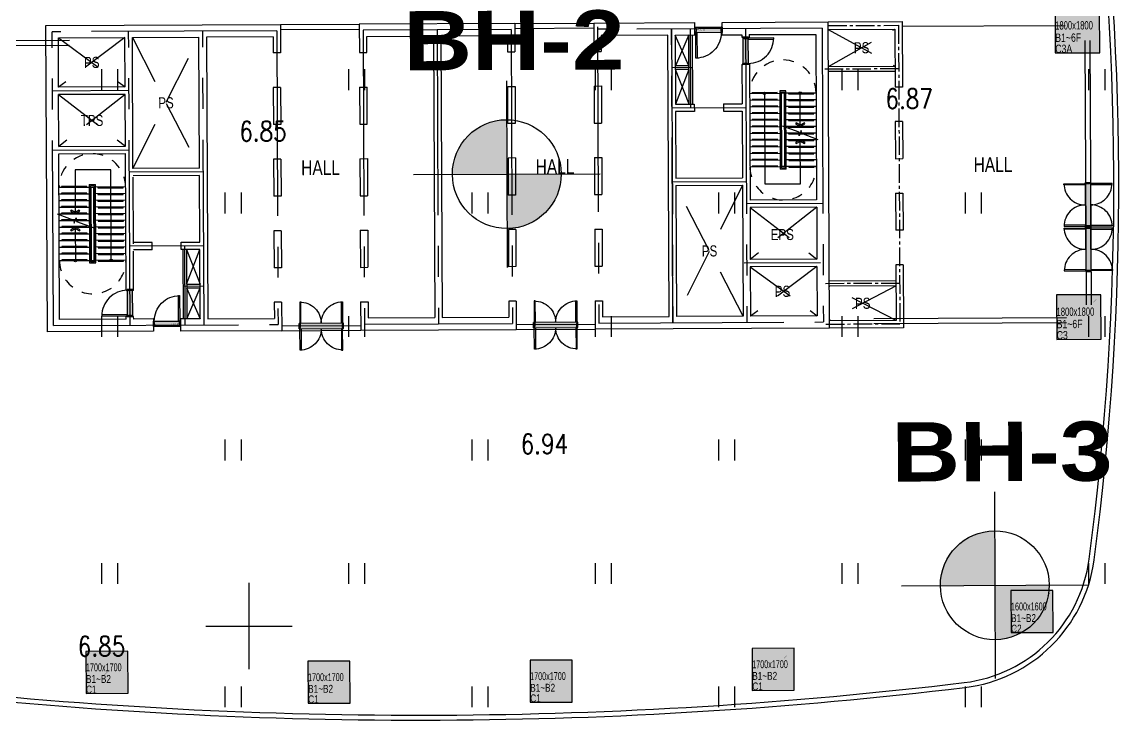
# Model space of a CAD drawing. Extents: x 582395 to 582722, y 2329868 to 2330119.
# Drawn here: x 582490.79 to 582535.06, y 2329996.19 to 2330024.47 of the extents above; entities that cross this region are included whole.
import ezdxf
from ezdxf.enums import TextEntityAlignment as Align

# ---------------------------------------------------------------- set-up
doc = ezdxf.new("R2010")
doc.units = 0
for name, pattern in [('18$0$STYLE_19', [0.83328, 0.41656, -0.41672]), ('CEN', [62, 60, -1, 0, -1]), ('CENTER2', [1.125, 0.75, -0.125, 0.125, -0.125]), ('DASHED', [3, 2, -1])]:
    doc.linetypes.add(name, pattern=pattern)
for name, color, linetype in [('A-254', 254, 'Continuous'), ('A-CEN2', 8, 'CENTER2'), ('A-COL', 2, 'Continuous'), ('A-CON', 2, 'Continuous'), ('A-ELE4', 8, 'Continuous'), ('A-HR', 6, 'Continuous'), ('A-OPEN1', 1, 'CEN'), ('A-OPEN2', 9, 'DASHED'), ('A-STR', 4, 'Continuous'), ('A-SYM', 7, 'Continuous'), ('A-TXT1', 3, 'Continuous'), ('A-WALB', 3, 'Continuous'), ('A-WALD', 7, 'Continuous'), ('A-WIN', 6, 'Continuous'), ('A-WINF', 4, 'Continuous'), ('dc1', 4, 'Continuous'), ('K1_T', 7, 'Continuous'), ('KYHIEU', 3, 'Continuous'), ('X-PLAN$0$A-DOOR', 4, 'Continuous'), ('X-PLAN$0$A-DOORF', 9, 'Continuous'), ('새 블$0$_A-DIM', 7, 'Continuous'), ('새 블$0$boring point', 2, 'Continuous')]:
    doc.layers.add(name, color=color, linetype=linetype)
doc.styles.add('DC', font='romans.shx', dxfattribs={"width": 0.8, "height": 0.8})
doc.styles.add('Hrtext', font='', dxfattribs={"width": 0.8})
doc.styles.add('X-PLAN$0$Standard', font='')
doc.styles.add('새 블$0$arial black', font='')
doc.styles.get('Hrtext').set_extended_font_data('Dotum')
doc.styles.get('X-PLAN$0$Standard').set_extended_font_data('DotumChe')
doc.styles.get('새 블$0$arial black').set_extended_font_data('Arial Black')

# ---------------------------------------------------------------- blocks, each defined once
blk = doc.blocks.new('DOOR_DOUBLE')
at = {"layer": 'X-PLAN$0$A-DOOR', "true_color": 0xffffff}
h = blk.add_hatch(color=7, dxfattribs=at)
h.dxf.hatch_style = 1
h.paths.add_polyline_path([(110, 0), (110, -1800), (-110, -1800), (-110, 0)])
at = {"layer": 'X-PLAN$0$A-DOOR'}
for points in [[(-110, 0), (-110, -35), (-60, -35), (-60, -50), (60, -50), (60, -35), (110, -35), (110, 0)], [(-110, -35), (-110, -80), (-975, -80), (-975, -35)], [(110, -35), (110, -80), (975, -80), (975, -35)], [(-110, -1765), (-110, -1720), (-975, -1720), (-975, -1765)], [(-110, -1800), (-110, -1765), (-60, -1765), (-60, -1750), (60, -1750), (60, -1765), (110, -1765), (110, -1800)], [(110, -1765), (110, -1720), (975, -1720), (975, -1765)]]:
    blk.add_lwpolyline(points, close=True, dxfattribs=at)
at = {"layer": 'X-PLAN$0$A-DOOR', "color": 7, "true_color": 0xffffff}
blk.add_lwpolyline([(110, 0), (110, -1800), (-110, -1800), (-110, 0)], close=True, dxfattribs=at)
at = {"layer": 'X-PLAN$0$A-DOORF'}
for centre, start, end in [((-110, -35), 179.9893, 270.0107), ((110, -35), 269.9893, 0.0107), ((-110, -1765), 89.9893, 180.0107), ((110, -1765), 359.9893, 90.0107)]:
    blk.add_arc(centre, 865, start, end, dxfattribs=at)
blk = doc.blocks.new('A$Cd58b34b6')
at = {"layer": 'A-254'}
h = blk.add_hatch(color=256, dxfattribs=at)
h.dxf.hatch_style = 1
h.paths.add_polyline_path([(850, 850), (-850, 850), (-850, -850), (850, -850)])
at = {"layer": 'A-COL'}
blk.add_lwpolyline([(-850, -850), (850, -850), (850, 850), (-850, 850)], close=True, dxfattribs=at)
at = {"layer": 'Defpoints', "const_width": 0.793}
blk.add_lwpolyline([(850, 850), (-850, -850)], dxfattribs=at)
at = {"layer": 'Defpoints', "style": 'Hrtext'}
for s, width, p in [('1700x1700', 0.7, (-850, 46)), ('B1~B2', 0.8, (-850, -425)), ('C1', 0.8, (-850, -850))]:
    blk.add_text(s, height=318.8, dxfattribs=dict(at, width=width)).set_placement(p)
blk = doc.blocks.new('A$Cd7c3aa17')
at = {"layer": 'A-254'}
h = blk.add_hatch(color=256, dxfattribs=at)
h.dxf.hatch_style = 1
h.paths.add_polyline_path([(900, 900), (-900, 900), (-900, -900), (900, -900)])
at = {"layer": 'A-COL'}
blk.add_lwpolyline([(-900, -900), (900, -900), (900, 900), (-900, 900)], close=True, dxfattribs=at)
at = {"layer": 'Defpoints', "const_width": 0.84}
blk.add_lwpolyline([(900, 900), (-900, -900)], dxfattribs=at)
at = {"layer": 'Defpoints', "style": 'Hrtext'}
for s, width, p in [('1800x1800', 0.7, (-900, 48)), ('B1~6F', 0.8, (-900, -450)), ('C3A', 0.8, (-900, -900))]:
    blk.add_text(s, height=337.5, dxfattribs=dict(at, width=width)).set_placement(p)
blk = doc.blocks.new('A$C9ab9f434')
at = {"layer": 'A-254'}
h = blk.add_hatch(color=256, dxfattribs=at)
h.dxf.hatch_style = 1
h.paths.add_polyline_path([(902, 902), (-898, 902), (-898, -898), (902, -898)])
at = {"layer": 'A-COL'}
blk.add_lwpolyline([(-898, -898), (902, -898), (902, 902), (-898, 902)], close=True, dxfattribs=at)
at = {"layer": 'Defpoints', "const_width": 0.84}
blk.add_lwpolyline([(902, 902), (-898, -898)], dxfattribs=at)
at = {"layer": 'Defpoints', "style": 'Hrtext'}
for s, width, p in [('1800x1800', 0.7, (-898, 51)), ('B1~6F', 0.8, (-898, -448)), ('C3', 0.8, (-898, -898))]:
    blk.add_text(s, height=337.5, dxfattribs=dict(at, width=width)).set_placement(p)
blk = doc.blocks.new('A$Cedc59181')
at = {"layer": 'A-254'}
h = blk.add_hatch(color=256, dxfattribs=at)
h.dxf.hatch_style = 1
h.paths.add_polyline_path([(850, 850), (-850, 850), (-850, -850), (850, -850)])
at = {"layer": 'A-COL'}
blk.add_lwpolyline([(-850, -850), (850, -850), (850, 850), (-850, 850)], close=True, dxfattribs=at)
at = {"layer": 'Defpoints', "const_width": 0.793}
blk.add_lwpolyline([(850, 850), (-850, -850)], dxfattribs=at)
at = {"layer": 'Defpoints', "style": 'Hrtext'}
for s, width, p in [('1600x1600', 0.7, (-850, 46)), ('B1~B2', 0.8, (-850, -425)), ('C2', 0.8, (-850, -850))]:
    blk.add_text(s, height=318.8, dxfattribs=dict(at, width=width)).set_placement(p)
blk = doc.blocks.new('X-PLAN$0$SD-1000-220')
at = {"layer": 'X-PLAN$0$A-DOOR', "true_color": 0xffffff}
h = blk.add_hatch(color=7, dxfattribs=at)
h.dxf.hatch_style = 1
h.paths.add_polyline_path([(0, -192), (1100, -192), (1100, 28), (0, 28)])
at = {"layer": 'X-PLAN$0$A-DOOR'}
for points in [[(35, 28), (80, 28), (80, 1058), (35, 1058)], [(0, -192), (35, -192), (35, -142), (50, -142), (50, -22), (35, -22), (35, 28), (0, 28)], [(1100, -192), (1065, -192), (1065, -142), (1050, -142), (1050, -22), (1065, -22), (1065, 28), (1100, 28)]]:
    blk.add_lwpolyline(points, close=True, dxfattribs=at)
at = {"layer": 'X-PLAN$0$A-DOOR', "color": 7, "true_color": 0xffffff}
blk.add_lwpolyline([(0, -192), (1100, -192), (1100, 28), (0, 28)], close=True, dxfattribs=at)
at = {"layer": 'X-PLAN$0$A-DOORF'}
blk.add_arc((35, 28), 1030, 359.9893, 90.0107, dxfattribs=at)
at = {"layer": 'Defpoints', "linetype": 'Continuous', "style": 'X-PLAN$0$Standard', "text_generation_flag": 6}
blk.add_text('SD-1100-220', height=37.5, rotation=180, dxfattribs=at).set_placement((251, -88), align=Align.MIDDLE)
blk = doc.blocks.new('새 블$0$A$C76023817')
at = {"layer": '새 블$0$boring point'}
h = blk.add_hatch(color=3, dxfattribs=at)
edge = h.paths.add_edge_path()
edge.add_line((0, 0), (0, 1378))
edge.add_ellipse((0, 0), major_axis=(-120, 1373), ratio=1, start_angle=-5.0166, end_angle=84.9834)
edge.add_line((-1378, 0), (0, 0))
h = blk.add_hatch(color=3, dxfattribs=at)
edge = h.paths.add_edge_path()
edge.add_line((0, 0), (0, -1378))
edge.add_ellipse((0, 0), major_axis=(-120, 1373), ratio=1, start_angle=174.9834, end_angle=264.9834)
edge.add_line((1378, 0), (0, 0))
at = {"layer": '새 블$0$boring point', "color": 3}
for p, q in [((0, 2362), (0, -2362)), ((-2362, 0), (2362, 0))]:
    blk.add_line(p, q, dxfattribs=at)
blk.add_ellipse((0, 0), major_axis=(-2, 1378), ratio=1, start_param=4.710742435276957, end_param=10.99392774245654, dxfattribs=at)

msp = doc.modelspace()

# ---------------------------------------------------------------- hatches: boundary and pattern name
at = {"layer": 'X-PLAN$0$A-DOOR'}
h = msp.add_hatch(color=8, dxfattribs=at)
h.dxf.hatch_style = 1
h.paths.add_polyline_path([(582533.885, 2330017.954), (582533.894, 2330016.154), (582534.114, 2330016.155), (582534.105, 2330017.955)])
h = msp.add_hatch(color=8, dxfattribs=at)
h.dxf.hatch_style = 1
h.paths.add_polyline_path([(582533.894, 2330016.154), (582533.902, 2330014.354), (582534.122, 2330014.355), (582534.114, 2330016.155)])

# ---------------------------------------------------------------- linework, layer by layer
at = {"layer": 'A-CEN2', "color": 8, "ltscale": 10}
for p, q in [((582514.117, 2330024.271), (582514.173, 2330012.271)), ((582523.217, 2330024.213), (582514.117, 2330024.171)), ((582517.907, 2330020.989), (582517.892, 2330024.189)), ((582523.217, 2330024.213), (582523.273, 2330012.314)), ((582501.118, 2330024.111), (582492.018, 2330024.068)), ((582492.073, 2330012.168), (582492.018, 2330024.068)), ((582501.118, 2330024.111), (582501.173, 2330012.211)), ((582510.617, 2330024.155), (582504.618, 2330024.127)), ((582504.618, 2330024.127), (582504.673, 2330012.227)), ((582510.617, 2330024.155), (582510.673, 2330012.255)), ((582517.975, 2330022.614), (582517.125, 2330022.61)), ((582517.132, 2330020.985), (582520.132, 2330020.999)), ((582492.04, 2330019.268), (582495.14, 2330019.283)), ((582498.144, 2330018.397), (582495.144, 2330018.383)), ((582517.146, 2330017.985), (582520.146, 2330017.999)), ((582523.25, 2330017.114), (582520.15, 2330017.099)), ((582498.158, 2330015.397), (582495.158, 2330015.383)), ((582497.383, 2330015.393), (582497.398, 2330012.193)), ((582497.316, 2330013.768), (582498.166, 2330013.772)), ((582504.673, 2330012.227), (582510.673, 2330012.255)), ((582514.173, 2330012.271), (582523.273, 2330012.314)), ((582492.073, 2330012.168), (582501.173, 2330012.211))]:
    msp.add_line(p, q, dxfattribs=at)
for points in [[(582517.173, 2330012.285), (582517.117, 2330024.185)], [(582517.117, 2330024.185), (582517.173, 2330012.285)], [(582520.117, 2330024.199), (582520.173, 2330012.299)], [(582495.173, 2330012.183), (582495.118, 2330024.083)], [(582498.173, 2330012.197), (582498.118, 2330024.097)], [(582507.617, 2330024.141), (582507.673, 2330012.241)], [(582495.129, 2330021.683), (582492.029, 2330021.668)], [(582523.162, 2330014.713), (582520.062, 2330014.699)]]:
    msp.add_lwpolyline(points, dxfattribs=at)
at = {"layer": 'A-CEN2', "color": 8}
for points in [[(582523.467, 2330024.315), (582526.317, 2330024.328)], [(582526.317, 2330024.328), (582526.373, 2330012.228)], [(582523.325, 2330022.564), (582526.325, 2330022.578)], [(582526.365, 2330013.878), (582523.265, 2330013.864)], [(582526.373, 2330012.228), (582523.373, 2330012.214)]]:
    msp.add_lwpolyline(points, dxfattribs=at)
at = {"layer": 'A-CON', "color": 8, "ltscale": 10}
for p, q in [((582491.767, 2330024.317), (582501.266, 2330024.361)), ((582491.824, 2330011.917), (582491.767, 2330024.317)), ((582501.266, 2330024.361), (582501.272, 2330023.211)), ((582510.766, 2330024.406), (582504.466, 2330024.376)), ((582504.466, 2330024.376), (582504.472, 2330023.226)), ((582510.766, 2330024.406), (582510.772, 2330023.256)), ((582513.966, 2330024.42), (582518.066, 2330024.439)), ((582513.966, 2330024.42), (582513.972, 2330023.27)), ((582519.166, 2330024.445), (582523.466, 2330024.465)), ((582492.269, 2330023.819), (582494.969, 2330023.832)), ((582492.278, 2330021.819), (582492.269, 2330023.819)), ((582495.269, 2330023.833), (582497.969, 2330023.846)), ((582500.969, 2330023.86), (582500.972, 2330023.21)), ((582510.469, 2330023.904), (582507.769, 2330023.892)), ((582510.469, 2330023.904), (582510.472, 2330023.254)), ((582516.969, 2330023.934), (582514.269, 2330023.922)), ((582514.269, 2330023.922), (582514.272, 2330023.272)), ((582517.022, 2330012.534), (582516.969, 2330023.934)), ((582517.269, 2330023.936), (582518.069, 2330023.939)), ((582519.169, 2330023.945), (582519.969, 2330023.948)), ((582520.269, 2330023.95), (582522.968, 2330023.962)), ((582522.968, 2330023.962), (582523, 2330017.262)), ((582523.468, 2330024.165), (582526.168, 2330024.177)), ((582500.978, 2330021.81), (582500.985, 2330020.31)), ((582501.278, 2330021.811), (582501.285, 2330020.311)), ((582504.478, 2330021.826), (582504.485, 2330020.326)), ((582510.778, 2330021.856), (582510.785, 2330020.356)), ((582513.978, 2330021.87), (582513.985, 2330020.37)), ((582514.278, 2330021.872), (582514.285, 2330020.372)), ((582492.289, 2330019.42), (582492.28, 2330021.52)), ((582518.042, 2330021.139), (582518.043, 2330020.839)), ((582519.222, 2330021.145), (582519.982, 2330021.148)), ((582519.222, 2330021.145), (582519.223, 2330020.845)), ((582519.223, 2330020.845), (582519.983, 2330020.848)), ((582492.289, 2330019.42), (582494.989, 2330019.432)), ((582492.291, 2330019.12), (582494.991, 2330019.132)), ((582492.322, 2330012.42), (582492.291, 2330019.12)), ((582500.992, 2330018.91), (582500.999, 2330017.41)), ((582501.292, 2330018.911), (582501.299, 2330017.411)), ((582504.492, 2330018.926), (582504.499, 2330017.426)), ((582504.792, 2330018.928), (582504.799, 2330017.428)), ((582510.492, 2330018.954), (582510.499, 2330017.454)), ((582510.792, 2330018.956), (582510.799, 2330017.456)), ((582513.992, 2330018.97), (582513.999, 2330017.47)), ((582514.292, 2330018.972), (582514.299, 2330017.472)), ((582526.192, 2330018.927), (582526.492, 2330018.929)), ((582497.995, 2330018.246), (582495.295, 2330018.233)), ((582517.296, 2330018.136), (582519.996, 2330018.148)), ((582523, 2330017.262), (582520.3, 2330017.25)), ((582526.198, 2330017.527), (582526.498, 2330017.529)), ((582523.001, 2330016.962), (582520.301, 2330016.95)), ((582523.001, 2330016.962), (582523.011, 2330014.862)), ((582501.005, 2330016.01), (582501.012, 2330014.51)), ((582501.305, 2330016.011), (582501.312, 2330014.511)), ((582504.505, 2330016.026), (582504.512, 2330014.526)), ((582504.805, 2330016.028), (582504.812, 2330014.528)), ((582510.505, 2330016.054), (582510.512, 2330014.554)), ((582510.805, 2330016.056), (582510.812, 2330014.556)), ((582514.005, 2330016.07), (582514.012, 2330014.571)), ((582514.305, 2330016.072), (582514.312, 2330014.572)), ((582496.067, 2330015.537), (582495.307, 2330015.534)), ((582496.069, 2330015.237), (582496.067, 2330015.537)), ((582497.249, 2330015.243), (582497.247, 2330015.543)), ((582496.069, 2330015.237), (582495.309, 2330015.234)), ((582523.012, 2330014.562), (582523.022, 2330012.562)), ((582504.519, 2330013.126), (582504.524, 2330011.976)), ((582504.819, 2330013.128), (582504.822, 2330012.478)), ((582510.519, 2330013.154), (582510.522, 2330012.504)), ((582510.819, 2330013.156), (582510.824, 2330012.006)), ((582514.019, 2330013.171), (582514.024, 2330012.021)), ((582514.319, 2330013.172), (582514.322, 2330012.522)), ((582501.019, 2330013.11), (582501.022, 2330012.46)), ((582501.319, 2330013.111), (582501.324, 2330011.961)), ((582495.022, 2330012.432), (582492.322, 2330012.42)), ((582496.122, 2330012.437), (582495.322, 2330012.434)), ((582498.022, 2330012.446), (582497.222, 2330012.442)), ((582498.322, 2330012.448), (582501.022, 2330012.46)), ((582504.822, 2330012.478), (582507.522, 2330012.49)), ((582507.822, 2330012.492), (582510.522, 2330012.504)), ((582514.322, 2330012.522), (582517.022, 2330012.534)), ((582520.022, 2330012.548), (582517.322, 2330012.536)), ((582523.022, 2330012.562), (582520.322, 2330012.55)), ((582496.124, 2330011.937), (582491.824, 2330011.917)), ((582501.324, 2330011.961), (582497.224, 2330011.942)), ((582504.524, 2330011.976), (582510.824, 2330012.006)), ((582523.524, 2330012.065), (582514.024, 2330012.021))]:
    msp.add_line(p, q, dxfattribs=at)
at = {"layer": 'A-CON', "color": 8}
for p, q in [((582518.069, 2330023.939), (582518.066, 2330024.439)), ((582519.169, 2330023.945), (582519.166, 2330024.445)), ((582519.969, 2330023.848), (582520.269, 2330023.85)), ((582501.272, 2330023.211), (582500.972, 2330023.21)), ((582504.472, 2330023.226), (582504.772, 2330023.228)), ((582513.972, 2330023.27), (582514.272, 2330023.272)), ((582519.974, 2330022.748), (582520.274, 2330022.75)), ((582501.278, 2330021.811), (582500.978, 2330021.81)), ((582504.478, 2330021.826), (582504.778, 2330021.828)), ((582513.978, 2330021.87), (582514.278, 2330021.872)), ((582526.478, 2330021.829), (582526.178, 2330021.827)), ((582501.285, 2330020.311), (582500.985, 2330020.31)), ((582504.485, 2330020.326), (582504.785, 2330020.328)), ((582510.785, 2330020.356), (582510.485, 2330020.354)), ((582513.985, 2330020.37), (582514.285, 2330020.372)), ((582526.485, 2330020.429), (582526.185, 2330020.427)), ((582501.292, 2330018.911), (582500.992, 2330018.91)), ((582504.492, 2330018.926), (582504.792, 2330018.928)), ((582510.792, 2330018.956), (582510.492, 2330018.954)), ((582513.992, 2330018.97), (582514.292, 2330018.972)), ((582501.299, 2330017.411), (582500.999, 2330017.41)), ((582504.499, 2330017.426), (582504.799, 2330017.428)), ((582510.799, 2330017.456), (582510.499, 2330017.454)), ((582513.999, 2330017.47), (582514.299, 2330017.472)), ((582501.305, 2330016.011), (582501.005, 2330016.01)), ((582504.505, 2330016.026), (582504.805, 2330016.028)), ((582510.805, 2330016.056), (582510.505, 2330016.054)), ((582514.005, 2330016.07), (582514.305, 2330016.072)), ((582526.505, 2330016.029), (582526.205, 2330016.027)), ((582501.312, 2330014.511), (582501.012, 2330014.51)), ((582504.512, 2330014.526), (582504.812, 2330014.528)), ((582510.812, 2330014.556), (582510.512, 2330014.554)), ((582514.012, 2330014.571), (582514.312, 2330014.572)), ((582526.512, 2330014.629), (582526.212, 2330014.627)), ((582495.316, 2330013.584), (582495.016, 2330013.582)), ((582504.519, 2330013.126), (582504.819, 2330013.128)), ((582510.819, 2330013.156), (582510.519, 2330013.154)), ((582514.019, 2330013.171), (582514.319, 2330013.172)), ((582501.319, 2330013.111), (582501.019, 2330013.11)), ((582495.321, 2330012.534), (582495.021, 2330012.532)), ((582496.122, 2330012.437), (582496.124, 2330011.937)), ((582497.222, 2330012.442), (582497.224, 2330011.942))]:
    msp.add_line(p, q, dxfattribs=at)
at = {"layer": 'A-CON', "color": 8, "ltscale": 10}
for points in [[(582523.466, 2330024.465), (582526.466, 2330024.479), (582526.478, 2330021.829)], [(582523.524, 2330012.065), (582523.466, 2330024.465)], [(582494.978, 2330021.832), (582494.969, 2330023.832)], [(582497.993, 2330018.546), (582495.293, 2330018.533), (582495.269, 2330023.833)], [(582497.993, 2330018.546), (582497.969, 2330023.846)], [(582500.969, 2330023.86), (582498.269, 2330023.847), (582498.322, 2330012.448)], [(582504.772, 2330023.228), (582504.769, 2330023.878), (582507.469, 2330023.89), (582507.522, 2330012.49)], [(582507.769, 2330023.892), (582507.822, 2330012.492)], [(582517.269, 2330023.936), (582517.282, 2330021.136), (582518.042, 2330021.139)], [(582519.969, 2330023.948), (582519.969, 2330023.848)], [(582520.269, 2330023.95), (582520.269, 2330023.85)], [(582526.168, 2330024.177), (582526.178, 2330021.827)], [(582519.974, 2330022.748), (582519.982, 2330021.148)], [(582520.274, 2330022.75), (582520.3, 2330017.25)], [(582494.978, 2330021.832), (582492.278, 2330021.819)], [(582494.979, 2330021.532), (582492.28, 2330021.52)], [(582494.989, 2330019.432), (582494.979, 2330021.532)], [(582504.785, 2330020.328), (582504.778, 2330021.828)], [(582518.043, 2330020.839), (582517.283, 2330020.836), (582517.296, 2330018.136)], [(582519.983, 2330020.848), (582519.996, 2330018.148)], [(582526.185, 2330020.427), (582526.192, 2330018.927)], [(582526.485, 2330020.429), (582526.492, 2330018.929)], [(582495.016, 2330013.632), (582494.991, 2330019.132)], [(582495.308, 2330015.484), (582495.295, 2330018.183)], [(582497.247, 2330015.543), (582498.007, 2330015.546), (582497.995, 2330018.246)], [(582517.297, 2330017.836), (582519.997, 2330017.848), (582520.022, 2330012.548)], [(582517.297, 2330017.836), (582517.322, 2330012.536)], [(582526.198, 2330017.527), (582526.205, 2330016.027)], [(582526.498, 2330017.529), (582526.505, 2330016.029)], [(582520.301, 2330016.95), (582520.311, 2330014.85)], [(582495.316, 2330013.584), (582495.309, 2330015.184)], [(582498.022, 2330012.446), (582498.009, 2330015.246), (582497.249, 2330015.243)], [(582523.011, 2330014.862), (582520.311, 2330014.85)], [(582523.012, 2330014.562), (582520.312, 2330014.55)], [(582520.312, 2330014.55), (582520.322, 2330012.55)], [(582526.512, 2330014.629), (582526.524, 2330012.079), (582523.524, 2330012.065)], [(582526.212, 2330014.627), (582526.222, 2330012.377)], [(582526.215, 2330013.977), (582523.515, 2330013.965)], [(582526.216, 2330013.777), (582523.516, 2330013.765)], [(582495.022, 2330012.432), (582495.021, 2330012.532)], [(582495.322, 2330012.434), (582495.321, 2330012.534)], [(582526.222, 2330012.377), (582523.522, 2330012.365)]]:
    msp.add_lwpolyline(points, dxfattribs=at)
at = {"layer": 'A-CON', "color": 8}
for points in [[(582510.472, 2330023.254), (582510.772, 2330023.256)], [(582523.475, 2330022.665), (582526.175, 2330022.677)], [(582523.475, 2330022.465), (582526.175, 2330022.477)], [(582510.485, 2330020.354), (582510.478, 2330021.854), (582510.778, 2330021.856)]]:
    msp.add_lwpolyline(points, dxfattribs=at)
at = {"layer": 'A-ELE4', "color": 8}
for points in [[(582521.405, 2330021.575), (582521.404, 2330021.605), (582520.379, 2330021.6), (582520.38, 2330021.57)], [(582521.855, 2330021.577), (582521.855, 2330021.547), (582522.88, 2330021.552), (582522.88, 2330021.582)], [(582521.406, 2330021.305), (582521.406, 2330021.335), (582520.381, 2330021.33), (582520.381, 2330021.3)], [(582521.856, 2330021.307), (582521.856, 2330021.277), (582522.881, 2330021.282), (582522.881, 2330021.312)], [(582521.407, 2330021.035), (582521.407, 2330021.065), (582520.382, 2330021.06), (582520.382, 2330021.03)], [(582521.408, 2330020.765), (582521.408, 2330020.795), (582520.383, 2330020.79), (582520.383, 2330020.76)], [(582521.857, 2330021.037), (582521.857, 2330021.007), (582522.882, 2330021.012), (582522.882, 2330021.042)], [(582521.858, 2330020.767), (582521.858, 2330020.737), (582522.883, 2330020.742), (582522.883, 2330020.772)], [(582521.41, 2330020.495), (582521.409, 2330020.525), (582520.384, 2330020.52), (582520.385, 2330020.49)], [(582521.411, 2330020.225), (582521.411, 2330020.255), (582520.386, 2330020.25), (582520.386, 2330020.22)], [(582521.86, 2330020.497), (582521.86, 2330020.467), (582522.885, 2330020.472), (582522.885, 2330020.502)], [(582521.861, 2330020.227), (582521.861, 2330020.197), (582522.886, 2330020.202), (582522.886, 2330020.232)], [(582521.412, 2330019.955), (582521.412, 2330019.985), (582520.387, 2330019.98), (582520.387, 2330019.95)], [(582521.862, 2330019.957), (582521.862, 2330019.927), (582522.887, 2330019.932), (582522.887, 2330019.962)], [(582521.413, 2330019.685), (582521.413, 2330019.715), (582520.388, 2330019.71), (582520.388, 2330019.68)], [(582521.415, 2330019.415), (582521.414, 2330019.445), (582520.39, 2330019.44), (582520.39, 2330019.41)], [(582521.863, 2330019.687), (582521.864, 2330019.657), (582522.888, 2330019.662), (582522.888, 2330019.692)], [(582521.865, 2330019.417), (582521.865, 2330019.387), (582522.89, 2330019.392), (582522.89, 2330019.422)], [(582521.416, 2330019.145), (582521.416, 2330019.175), (582520.391, 2330019.17), (582520.391, 2330019.14)], [(582521.417, 2330018.875), (582521.417, 2330018.905), (582520.392, 2330018.9), (582520.392, 2330018.87)], [(582521.866, 2330019.147), (582521.866, 2330019.117), (582522.891, 2330019.122), (582522.891, 2330019.152)], [(582521.867, 2330018.877), (582521.867, 2330018.847), (582522.892, 2330018.852), (582522.892, 2330018.882)], [(582521.418, 2330018.605), (582521.418, 2330018.635), (582520.393, 2330018.63), (582520.393, 2330018.6)], [(582521.868, 2330018.607), (582521.869, 2330018.577), (582522.894, 2330018.582), (582522.893, 2330018.612)], [(582493.422, 2330017.775), (582493.422, 2330017.805), (582492.397, 2330017.8), (582492.397, 2330017.77)], [(582493.872, 2330017.777), (582493.872, 2330017.747), (582494.897, 2330017.752), (582494.897, 2330017.782)], [(582493.423, 2330017.505), (582493.423, 2330017.535), (582492.398, 2330017.53), (582492.398, 2330017.5)], [(582493.424, 2330017.235), (582493.424, 2330017.265), (582492.399, 2330017.26), (582492.399, 2330017.23)], [(582493.873, 2330017.507), (582493.873, 2330017.477), (582494.898, 2330017.482), (582494.898, 2330017.512)], [(582493.874, 2330017.237), (582493.875, 2330017.207), (582494.9, 2330017.212), (582494.899, 2330017.242)], [(582493.426, 2330016.965), (582493.426, 2330016.995), (582492.401, 2330016.99), (582492.401, 2330016.96)], [(582493.427, 2330016.695), (582493.427, 2330016.725), (582492.402, 2330016.72), (582492.402, 2330016.69)], [(582493.876, 2330016.967), (582493.876, 2330016.937), (582494.901, 2330016.942), (582494.901, 2330016.972)], [(582493.877, 2330016.697), (582493.877, 2330016.667), (582494.902, 2330016.672), (582494.902, 2330016.702)], [(582493.428, 2330016.425), (582493.428, 2330016.455), (582492.403, 2330016.45), (582492.403, 2330016.42)], [(582493.878, 2330016.427), (582493.878, 2330016.397), (582494.903, 2330016.402), (582494.903, 2330016.432)], [(582493.429, 2330016.155), (582493.429, 2330016.185), (582492.404, 2330016.18), (582492.405, 2330016.15)], [(582493.431, 2330015.885), (582493.431, 2330015.915), (582492.406, 2330015.91), (582492.406, 2330015.88)], [(582493.879, 2330016.157), (582493.88, 2330016.127), (582494.905, 2330016.132), (582494.904, 2330016.162)], [(582493.881, 2330015.887), (582493.881, 2330015.857), (582494.906, 2330015.862), (582494.906, 2330015.892)], [(582493.432, 2330015.615), (582493.432, 2330015.645), (582492.407, 2330015.64), (582492.407, 2330015.61)], [(582493.433, 2330015.345), (582493.433, 2330015.375), (582492.408, 2330015.37), (582492.408, 2330015.34)], [(582493.882, 2330015.617), (582493.882, 2330015.587), (582494.907, 2330015.592), (582494.907, 2330015.622)], [(582493.883, 2330015.347), (582493.883, 2330015.317), (582494.908, 2330015.322), (582494.908, 2330015.352)], [(582493.435, 2330015.075), (582493.434, 2330015.105), (582492.409, 2330015.1), (582492.41, 2330015.07)], [(582493.885, 2330015.077), (582493.885, 2330015.047), (582494.91, 2330015.052), (582494.909, 2330015.082)], [(582493.436, 2330014.805), (582493.436, 2330014.835), (582492.411, 2330014.83), (582492.411, 2330014.8)], [(582493.886, 2330014.807), (582493.886, 2330014.777), (582494.911, 2330014.782), (582494.911, 2330014.812)]]:
    msp.add_lwpolyline(points, dxfattribs=at)
at = {"layer": 'A-HR', "color": 8}
for p, q in [((582521.504, 2330021.675), (582521.519, 2330018.505)), ((582521.569, 2330018.556), (582521.554, 2330021.626)), ((582521.554, 2330021.626), (582521.704, 2330021.626)), ((582521.704, 2330021.626), (582521.719, 2330018.556)), ((582521.769, 2330018.507), (582521.754, 2330021.677)), ((582521.769, 2330018.507), (582521.519, 2330018.505)), ((582521.569, 2330018.556), (582521.719, 2330018.556)), ((582493.521, 2330017.875), (582493.771, 2330017.876)), ((582493.521, 2330017.875), (582493.536, 2330014.705)), ((582493.722, 2330017.826), (582493.572, 2330017.825)), ((582493.586, 2330014.756), (582493.572, 2330017.825)), ((582493.722, 2330017.826), (582493.736, 2330014.756)), ((582493.786, 2330014.706), (582493.771, 2330017.876)), ((582493.736, 2330014.756), (582493.586, 2330014.756))]:
    msp.add_line(p, q, dxfattribs=at)
for points in [[(582521.754, 2330021.677), (582521.504, 2330021.675)], [(582493.536, 2330014.705), (582493.786, 2330014.706)]]:
    msp.add_lwpolyline(points, dxfattribs=at)
at = {"layer": 'A-OPEN1', "color": 8, "ltscale": 0.3}
for points in [[(582517.824, 2330022.688), (582517.269, 2330023.936)], [(582517.819, 2330023.938), (582517.274, 2330022.686)], [(582517.832, 2330021.138), (582517.275, 2330022.536)], [(582517.825, 2330022.538), (582517.282, 2330021.136)], [(582497.459, 2330015.244), (582498.015, 2330013.846)], [(582497.465, 2330013.844), (582498.009, 2330015.246)], [(582497.466, 2330013.694), (582498.022, 2330012.446)], [(582497.472, 2330012.444), (582498.016, 2330013.696)]]:
    msp.add_lwpolyline(points, dxfattribs=at)
at = {"layer": 'A-OPEN2', "color": 8}
for p, q in [((582492.269, 2330023.819), (582494.978, 2330021.832)), ((582494.969, 2330023.832), (582492.278, 2330021.819)), ((582495.269, 2330023.833), (582497.993, 2330018.546)), ((582495.293, 2330018.533), (582497.969, 2330023.846)), ((582494.979, 2330021.532), (582492.289, 2330019.42)), ((582492.28, 2330021.52), (582494.989, 2330019.432)), ((582520.022, 2330012.548), (582517.297, 2330017.836)), ((582519.997, 2330017.848), (582517.322, 2330012.536)), ((582520.301, 2330016.95), (582523.011, 2330014.862)), ((582523.001, 2330016.962), (582520.311, 2330014.85)), ((582520.312, 2330014.55), (582523.022, 2330012.562)), ((582523.012, 2330014.562), (582520.322, 2330012.55))]:
    msp.add_line(p, q, dxfattribs=at)
for points in [[(582523.468, 2330024.165), (582526.175, 2330022.677)], [(582523.475, 2330022.665), (582526.168, 2330024.177)], [(582526.222, 2330012.377), (582523.516, 2330013.765)], [(582526.216, 2330013.777), (582523.522, 2330012.365)]]:
    msp.add_lwpolyline(points, dxfattribs=at)
at = {"layer": 'A-STR', "color": 8}
for p, q in [((582520.28, 2330021.57), (582521.505, 2330021.575)), ((582521.555, 2330021.576), (582521.58, 2330021.576)), ((582521.705, 2330021.576), (582521.58, 2330021.576)), ((582521.593, 2330018.606), (582521.58, 2330021.576)), ((582521.68, 2330021.576), (582521.693, 2330018.606)), ((582522.98, 2330021.582), (582521.755, 2330021.577)), ((582520.281, 2330021.3), (582521.506, 2330021.305)), ((582521.556, 2330021.306), (582521.581, 2330021.306)), ((582521.706, 2330021.306), (582521.681, 2330021.306)), ((582522.981, 2330021.312), (582521.756, 2330021.307)), ((582520.282, 2330021.03), (582521.507, 2330021.035)), ((582520.283, 2330020.76), (582521.508, 2330020.765)), ((582521.557, 2330021.036), (582521.582, 2330021.036)), ((582521.558, 2330020.766), (582521.583, 2330020.766)), ((582521.707, 2330021.036), (582521.682, 2330021.036)), ((582521.708, 2330020.766), (582521.683, 2330020.766)), ((582522.982, 2330021.042), (582521.757, 2330021.037)), ((582522.983, 2330020.772), (582521.758, 2330020.767)), ((582520.285, 2330020.49), (582521.51, 2330020.495)), ((582520.286, 2330020.22), (582521.511, 2330020.225)), ((582521.56, 2330020.496), (582521.585, 2330020.496)), ((582521.561, 2330020.226), (582521.586, 2330020.226)), ((582521.71, 2330020.496), (582521.685, 2330020.496)), ((582521.711, 2330020.226), (582521.686, 2330020.226)), ((582522.985, 2330020.502), (582521.76, 2330020.497)), ((582522.986, 2330020.232), (582521.761, 2330020.227)), ((582520.287, 2330019.95), (582521.512, 2330019.955)), ((582521.562, 2330019.956), (582521.587, 2330019.956)), ((582521.712, 2330019.956), (582521.687, 2330019.956)), ((582522.987, 2330019.962), (582521.762, 2330019.957)), ((582520.288, 2330019.68), (582521.513, 2330019.685)), ((582520.29, 2330019.41), (582521.515, 2330019.415)), ((582521.563, 2330019.686), (582521.588, 2330019.686)), ((582521.565, 2330019.416), (582521.59, 2330019.416)), ((582521.713, 2330019.686), (582521.688, 2330019.686)), ((582521.715, 2330019.416), (582521.69, 2330019.416)), ((582522.988, 2330019.692), (582521.763, 2330019.687)), ((582522.99, 2330019.422), (582521.765, 2330019.417)), ((582520.291, 2330019.14), (582521.516, 2330019.145)), ((582520.292, 2330018.87), (582521.517, 2330018.875)), ((582521.566, 2330019.146), (582521.591, 2330019.146)), ((582521.567, 2330018.876), (582521.592, 2330018.876)), ((582521.716, 2330019.146), (582521.691, 2330019.146)), ((582521.717, 2330018.876), (582521.692, 2330018.876)), ((582522.991, 2330019.152), (582521.766, 2330019.147)), ((582522.992, 2330018.882), (582521.767, 2330018.877)), ((582520.293, 2330018.6), (582521.518, 2330018.605)), ((582521.718, 2330018.606), (582521.568, 2330018.606)), ((582522.993, 2330018.612), (582521.768, 2330018.607)), ((582492.297, 2330017.77), (582493.522, 2330017.775)), ((582493.572, 2330017.775), (582493.722, 2330017.776)), ((582493.611, 2330014.806), (582493.597, 2330017.776)), ((582493.697, 2330017.776), (582493.711, 2330014.806)), ((582494.997, 2330017.782), (582493.772, 2330017.776)), ((582492.298, 2330017.5), (582493.523, 2330017.505)), ((582492.299, 2330017.23), (582493.524, 2330017.235)), ((582493.573, 2330017.505), (582493.598, 2330017.506)), ((582493.574, 2330017.235), (582493.599, 2330017.236)), ((582493.723, 2330017.506), (582493.698, 2330017.506)), ((582493.724, 2330017.236), (582493.699, 2330017.236)), ((582494.998, 2330017.512), (582493.773, 2330017.506)), ((582494.999, 2330017.242), (582493.774, 2330017.236)), ((582492.301, 2330016.96), (582493.526, 2330016.965)), ((582492.302, 2330016.69), (582493.527, 2330016.695)), ((582493.576, 2330016.965), (582493.601, 2330016.966)), ((582493.577, 2330016.695), (582493.602, 2330016.696)), ((582493.726, 2330016.966), (582493.701, 2330016.966)), ((582493.727, 2330016.696), (582493.702, 2330016.696)), ((582495.001, 2330016.972), (582493.776, 2330016.966)), ((582495.002, 2330016.702), (582493.777, 2330016.696)), ((582492.303, 2330016.42), (582493.528, 2330016.425)), ((582493.578, 2330016.425), (582493.603, 2330016.426)), ((582493.728, 2330016.426), (582493.703, 2330016.426)), ((582495.003, 2330016.432), (582493.778, 2330016.426)), ((582492.305, 2330016.15), (582493.529, 2330016.155)), ((582492.306, 2330015.88), (582493.531, 2330015.885)), ((582493.579, 2330016.155), (582493.604, 2330016.156)), ((582493.581, 2330015.885), (582493.606, 2330015.886)), ((582493.729, 2330016.156), (582493.704, 2330016.156)), ((582493.731, 2330015.886), (582493.706, 2330015.886)), ((582495.004, 2330016.162), (582493.779, 2330016.156)), ((582495.006, 2330015.892), (582493.781, 2330015.886)), ((582492.307, 2330015.61), (582493.532, 2330015.615)), ((582492.308, 2330015.34), (582493.533, 2330015.345)), ((582493.582, 2330015.615), (582493.607, 2330015.616)), ((582493.583, 2330015.345), (582493.608, 2330015.346)), ((582493.732, 2330015.616), (582493.707, 2330015.616)), ((582493.733, 2330015.346), (582493.708, 2330015.346)), ((582495.007, 2330015.622), (582493.782, 2330015.616)), ((582495.008, 2330015.352), (582493.783, 2330015.346)), ((582492.31, 2330015.07), (582493.535, 2330015.075)), ((582493.585, 2330015.076), (582493.61, 2330015.076)), ((582493.735, 2330015.076), (582493.71, 2330015.076)), ((582495.009, 2330015.082), (582493.785, 2330015.076)), ((582492.311, 2330014.8), (582493.536, 2330014.805)), ((582493.586, 2330014.806), (582493.711, 2330014.806)), ((582493.736, 2330014.806), (582493.711, 2330014.806)), ((582495.011, 2330014.812), (582493.786, 2330014.806))]:
    msp.add_line(p, q, dxfattribs=at)
at = {"layer": 'A-STR', "color": 8, "linetype": '18$0$STYLE_19'}
for centre, start, end in [((582521.63, 2330021.576), 0.2665, 180.2665), ((582493.647, 2330017.776), 0.2665, 180.2665), ((582521.643, 2330018.606), 180.2662, 0.2665), ((582493.661, 2330014.806), 180.2662, 0.2665)]:
    msp.add_arc(centre, 1.35, start, end, dxfattribs=at)
at = {"layer": 'A-SYM', "color": 8}
for points in [[(582520.88, 2330021.573), (582520.897, 2330017.903), (582522.347, 2330017.909), (582522.338, 2330019.689)], [(582522.336, 2330020.229), (582522.33, 2330021.579)], [(582523.067, 2330019.694), (582522.395, 2330019.95), (582522.378, 2330020.066), (582522.296, 2330019.853), (582522.285, 2330020.001), (582521.615, 2330020.238)], [(582494.411, 2330014.809), (582494.394, 2330018.479), (582492.944, 2330018.473), (582492.952, 2330016.693)], [(582492.223, 2330016.688), (582492.895, 2330016.432), (582492.912, 2330016.316), (582492.994, 2330016.529), (582493.005, 2330016.381), (582493.675, 2330016.144)], [(582492.954, 2330016.153), (582492.961, 2330014.803)]]:
    msp.add_lwpolyline(points, dxfattribs=at)
for points in [[(582522.527, 2330020.341), (582522.503, 2330020.382), (582522.336, 2330020.285), (582522.167, 2330020.381), (582522.143, 2330020.339), (582522.336, 2330020.229)], [(582522.147, 2330019.578), (582522.171, 2330019.536), (582522.339, 2330019.634), (582522.507, 2330019.538), (582522.531, 2330019.579), (582522.338, 2330019.689)], [(582493.143, 2330016.804), (582493.119, 2330016.846), (582492.952, 2330016.748), (582492.783, 2330016.844), (582492.759, 2330016.803), (582492.952, 2330016.693)], [(582492.763, 2330016.041), (582492.787, 2330015.999), (582492.955, 2330016.097), (582493.123, 2330016.001), (582493.147, 2330016.043), (582492.954, 2330016.153)]]:
    msp.add_lwpolyline(points, close=True, dxfattribs=at)
for centre in [(582520.88, 2330021.573), (582522.33, 2330021.579), (582492.961, 2330014.803), (582494.411, 2330014.809)]:
    msp.add_circle(centre, 0.05, dxfattribs=at)
at = {"layer": 'A-WALB', "color": 8, "ltscale": 10}
for p, q in [((582501.266, 2330024.361), (582504.466, 2330024.376)), ((582510.766, 2330024.406), (582513.966, 2330024.42)), ((582510.767, 2330024.206), (582513.967, 2330024.22)), ((582501.267, 2330024.161), (582504.467, 2330024.176)), ((582462.92, 2330023.583), (582492.719, 2330023.722)), ((582462.921, 2330023.383), (582492.72, 2330023.522)), ((582501.323, 2330012.161), (582504.523, 2330012.176)), ((582501.324, 2330011.961), (582504.524, 2330011.976)), ((582510.823, 2330012.206), (582514.023, 2330012.221)), ((582510.824, 2330012.006), (582514.024, 2330012.021))]:
    msp.add_line(p, q, dxfattribs=at)
at = {"layer": 'A-WALD', "color": 8, "linetype": 'ByBlock'}
for p, q in [((582517.832, 2330021.138), (582517.819, 2330023.938)), ((582517.982, 2330021.139), (582517.969, 2330023.939)), ((582497.309, 2330015.243), (582497.322, 2330012.443)), ((582497.459, 2330015.244), (582497.472, 2330012.444))]:
    msp.add_line(p, q, dxfattribs=at)
at = {"layer": 'A-WALD', "color": 8}
for p, q in [((582517.824, 2330022.688), (582517.274, 2330022.686)), ((582517.825, 2330022.538), (582517.275, 2330022.536)), ((582497.465, 2330013.844), (582498.015, 2330013.846)), ((582497.466, 2330013.694), (582498.016, 2330013.696))]:
    msp.add_line(p, q, dxfattribs=at)
at = {"layer": 'A-WIN', "ltscale": 10}
for points in [[(582486.282, 2330038.971, 0.342248), (582481.049, 2330033.806, 0.068647), (582481.195, 2330002.429, 0.342248), (582486.476, 2329997.313, 0.057417), (582529.008, 2329997.511, 0.342248), (582534.241, 2330002.676, 0.068647), (582534.095, 2330034.052, 0.342248), (582528.814, 2330039.169, 0.057417)], [(582486.306, 2330038.772, 0.342248), (582481.247, 2330033.779, 0.068647), (582481.393, 2330002.458, 0.342248), (582486.498, 2329997.512, 0.057417), (582528.984, 2329997.71, 0.342248), (582534.042, 2330002.703, 0.068647), (582533.897, 2330034.024, 0.342248), (582528.792, 2330038.97, 0.057417)]]:
    msp.add_lwpolyline(points, format="xyb", close=True, dxfattribs=at)
at = {"layer": 'A-WINF', "color": 8}
for p, q in [((582533.869, 2330023.713), (582533.918, 2330013.013)), ((582534.069, 2330023.714), (582534.118, 2330013.014))]:
    msp.add_line(p, q, dxfattribs=at)
for points in [[(582533.066, 2330024.309), (582526.467, 2330024.279)], [(582533.121, 2330012.479), (582525.322, 2330012.443)], [(582533.122, 2330012.279), (582525.323, 2330012.243)]]:
    msp.add_lwpolyline(points, dxfattribs=at)
at = {"layer": 'K1_T'}
for p, q in [((582500, 2329998.25), (582500, 2330001.75)), ((582498.25, 2330000), (582501.75, 2330000))]:
    msp.add_line(p, q, dxfattribs=at)
at = {"layer": 'KYHIEU'}
for p, q in [((582494.022, 2330022.553), (582494.022, 2330021.708)), ((582494.672, 2330022.553), (582494.672, 2330021.708)), ((582504.022, 2330022.553), (582504.022, 2330021.708)), ((582504.672, 2330022.553), (582504.672, 2330021.708)), ((582514.022, 2330022.553), (582514.022, 2330021.708)), ((582514.672, 2330022.553), (582514.672, 2330021.708)), ((582524.022, 2330022.553), (582524.022, 2330021.708)), ((582524.672, 2330022.553), (582524.672, 2330021.708)), ((582534.022, 2330022.553), (582534.022, 2330021.708)), ((582534.672, 2330022.553), (582534.672, 2330021.708)), ((582499.022, 2330017.553), (582499.022, 2330016.708)), ((582499.672, 2330017.553), (582499.672, 2330016.708)), ((582509.022, 2330017.553), (582509.022, 2330016.708)), ((582509.672, 2330017.553), (582509.672, 2330016.708)), ((582519.022, 2330017.553), (582519.022, 2330016.708)), ((582519.672, 2330017.553), (582519.672, 2330016.708)), ((582529.022, 2330017.553), (582529.022, 2330016.708)), ((582529.672, 2330017.553), (582529.672, 2330016.708)), ((582494.022, 2330012.553), (582494.022, 2330011.708)), ((582494.672, 2330012.553), (582494.672, 2330011.708)), ((582504.022, 2330012.553), (582504.022, 2330011.708)), ((582504.672, 2330012.553), (582504.672, 2330011.708)), ((582514.022, 2330012.553), (582514.022, 2330011.708)), ((582514.672, 2330012.553), (582514.672, 2330011.708)), ((582524.022, 2330012.553), (582524.022, 2330011.708)), ((582524.672, 2330012.553), (582524.672, 2330011.708)), ((582534.022, 2330012.553), (582534.022, 2330011.708)), ((582534.672, 2330012.553), (582534.672, 2330011.708)), ((582499.022, 2330007.553), (582499.022, 2330006.708)), ((582499.672, 2330007.553), (582499.672, 2330006.708)), ((582509.022, 2330007.553), (582509.022, 2330006.708)), ((582509.672, 2330007.553), (582509.672, 2330006.708)), ((582519.022, 2330007.553), (582519.022, 2330006.708)), ((582519.672, 2330007.553), (582519.672, 2330006.708)), ((582529.022, 2330007.553), (582529.022, 2330006.708)), ((582529.672, 2330007.553), (582529.672, 2330006.708)), ((582494.022, 2330002.553), (582494.022, 2330001.708)), ((582494.672, 2330002.553), (582494.672, 2330001.708)), ((582504.022, 2330002.553), (582504.022, 2330001.708)), ((582504.672, 2330002.553), (582504.672, 2330001.708)), ((582514.022, 2330002.553), (582514.022, 2330001.708)), ((582514.672, 2330002.553), (582514.672, 2330001.708)), ((582524.022, 2330002.553), (582524.022, 2330001.708)), ((582524.672, 2330002.553), (582524.672, 2330001.708)), ((582534.022, 2330002.553), (582534.022, 2330001.708)), ((582534.672, 2330002.553), (582534.672, 2330001.708)), ((582499.022, 2329997.553), (582499.022, 2329996.708)), ((582499.672, 2329997.553), (582499.672, 2329996.708)), ((582509.022, 2329997.553), (582509.022, 2329996.708)), ((582509.672, 2329997.553), (582509.672, 2329996.708)), ((582519.022, 2329997.553), (582519.022, 2329996.708)), ((582519.672, 2329997.553), (582519.672, 2329996.708)), ((582529.022, 2329997.553), (582529.022, 2329996.708)), ((582529.672, 2329997.553), (582529.672, 2329996.708))]:
    msp.add_line(p, q, dxfattribs=at)
at = {"layer": 'X-PLAN$0$A-DOOR', "color": 8}
for points in [[(582533.886, 2330017.919), (582533.886, 2330017.874), (582533.021, 2330017.87), (582533.021, 2330017.915)], [(582533.885, 2330017.954), (582533.894, 2330016.154), (582534.114, 2330016.155), (582534.105, 2330017.955)], [(582534.105, 2330017.955), (582534.106, 2330017.92), (582534.056, 2330017.92), (582534.056, 2330017.905), (582533.936, 2330017.905), (582533.936, 2330017.92), (582533.886, 2330017.919), (582533.885, 2330017.954)], [(582534.106, 2330017.92), (582534.106, 2330017.875), (582534.971, 2330017.879), (582534.971, 2330017.924)], [(582533.894, 2330016.189), (582533.893, 2330016.234), (582533.028, 2330016.23), (582533.029, 2330016.185)], [(582534.114, 2330016.19), (582534.113, 2330016.235), (582534.978, 2330016.239), (582534.979, 2330016.194)], [(582533.894, 2330016.119), (582533.894, 2330016.074), (582533.029, 2330016.07), (582533.029, 2330016.115)], [(582534.114, 2330016.155), (582534.114, 2330016.19), (582534.064, 2330016.19), (582534.064, 2330016.205), (582533.944, 2330016.205), (582533.944, 2330016.19), (582533.894, 2330016.189), (582533.894, 2330016.154)], [(582533.894, 2330016.154), (582533.902, 2330014.354), (582534.122, 2330014.355), (582534.114, 2330016.155)], [(582534.114, 2330016.155), (582534.114, 2330016.12), (582534.064, 2330016.12), (582534.064, 2330016.105), (582533.944, 2330016.105), (582533.944, 2330016.12), (582533.894, 2330016.119), (582533.894, 2330016.154)], [(582534.114, 2330016.12), (582534.114, 2330016.075), (582534.979, 2330016.079), (582534.979, 2330016.124)], [(582533.902, 2330014.389), (582533.902, 2330014.434), (582533.037, 2330014.43), (582533.037, 2330014.385)], [(582534.122, 2330014.355), (582534.122, 2330014.39), (582534.072, 2330014.39), (582534.072, 2330014.405), (582533.952, 2330014.405), (582533.952, 2330014.39), (582533.902, 2330014.389), (582533.902, 2330014.354)], [(582534.122, 2330014.39), (582534.122, 2330014.435), (582534.987, 2330014.439), (582534.987, 2330014.394)]]:
    msp.add_lwpolyline(points, close=True, dxfattribs=at)
at = {"layer": 'X-PLAN$0$A-DOORF', "color": 8}
for centre, start, end in [((582533.885, 2330017.919), 180.2558, 270.2772), ((582534.106, 2330017.92), 270.2558, 0.2772), ((582533.893, 2330016.19), 90.2558, 180.2772), ((582534.114, 2330016.191), 0.2558, 90.2772), ((582533.894, 2330016.119), 180.2558, 270.2772), ((582534.114, 2330016.12), 270.2558, 0.2772), ((582533.902, 2330014.39), 90.2558, 180.2772), ((582534.122, 2330014.391), 0.2558, 90.2772)]:
    msp.add_arc(centre, 0.865, start, end, dxfattribs=at)

# ---------------------------------------------------------------- block references
at = {"color": 8, "xscale": -0.001, "yscale": 0.001, "zscale": 0.001, "rotation": 90.26651167749667}
for p in [(582502.023, 2330012.145), (582511.523, 2330012.189)]:
    msp.add_blockref('DOOR_DOUBLE', p, dxfattribs=at)
at = {"layer": 'A-CON', "color": 8, "xscale": 0.001, "yscale": 0.001, "zscale": 0.001, "rotation": 0.2665116774998639}
for name, p in [('A$Cd7c3aa17', (582533.567, 2330024.112)), ('A$C9ab9f434', (582533.621, 2330012.512)), ('A$Cedc59181', (582531.727, 2330000.589)), ('A$Cd58b34b6', (582494.238, 2329998.123)), ('A$Cd58b34b6', (582521.238, 2329998.249)), ('A$Cd58b34b6', (582503.24, 2329997.725)), ('A$Cd58b34b6', (582512.24, 2329997.767))]:
    msp.add_blockref(name, p, dxfattribs=at)
at = {"layer": 'X-PLAN$0$A-DOOR', "color": 8, "yscale": 0.001, "zscale": 0.001}
for p, xscale, rotation in [((582518.068, 2330024.057), -0.001, 180.2665116774999), ((582520.201, 2330023.849), 0.001, 270.2665116774999), ((582495.089, 2330012.532), 0.001, 90.26651167749988), ((582497.222, 2330012.324), -0.001, 0.2665116774998744)]:
    msp.add_blockref('X-PLAN$0$SD-1000-220', p, dxfattribs=dict(at, xscale=xscale, rotation=rotation))
at = {"layer": '새 블$0$boring point', "color": 3, "xscale": 0.001599999995588582, "yscale": 0.001599999995588582, "zscale": 0.001599999995588582, "rotation": 0.2665113246747969}
for p in [(582510.443, 2330018.302), (582530.22, 2330001.651)]:
    msp.add_blockref('새 블$0$A$C76023817', p, dxfattribs=at)

# ---------------------------------------------------------------- texts
at = {"layer": 'A-TXT1', "color": 8, "style": 'Hrtext', "text_generation_flag": 6, "width": 0.8}
for p in [(582524.821, 2330023.421), (582524.869, 2330013.071)]:
    msp.add_text('PS', height=0.45, rotation=180.2665, dxfattribs=at).set_placement(p, align=Align.MIDDLE_CENTER)
at = {"layer": 'A-TXT1', "color": 8, "style": 'Hrtext', "width": 0.8}
for s, height, p in [('PS', 0.45, (582493.623, 2330022.826)), ('PS', 0.45, (582496.631, 2330021.19)), ('TPS', 0.45, (582493.634, 2330020.476)), ('HALL', 0.6, (582512.396, 2330018.606)), ('HALL', 0.6, (582530.146, 2330018.689)), ('HALL', 0.6, (582502.896, 2330018.562)), ('EPS', 0.45, (582521.606, 2330015.856)), ('PS', 0.45, (582518.659, 2330015.192)), ('PS', 0.45, (582521.617, 2330013.556))]:
    msp.add_text(s, height=height, rotation=0.2665, dxfattribs=at).set_placement(p, align=Align.MIDDLE_CENTER)
at = {"layer": 'dc1', "style": 'DC', "width": 0.8}
for s, p in [('6.87', (582525.788, 2330020.957)), ('6.85', (582499.602, 2330019.639)), ('6.94', (582511.006, 2330006.976)), ('6.85', (582493.057, 2329998.782))]:
    msp.add_text(s, height=0.8001, dxfattribs=at).set_placement(p)
at = {"layer": '새 블$0$_A-DIM', "color": 3, "style": '새 블$0$arial black'}
for s, p in [('BH-2', (582510.734, 2330023.72)), ('BH-3', (582530.512, 2330007.069))]:
    msp.add_text(s, height=2.4, rotation=0.2665, dxfattribs=at).set_placement(p, align=Align.MIDDLE_CENTER)

doc.saveas('drawing.dxf')
